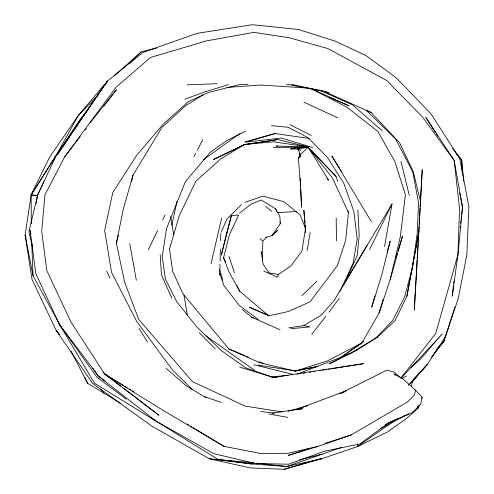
<?xml version="1.0" encoding="UTF-8"?>
<svg xmlns="http://www.w3.org/2000/svg" width="494" height="494" viewBox="0 0 494 494"><rect width="100%" height="100%" fill="white"/><g stroke="black" fill="none" stroke-linecap="round" stroke-linejoin="round"><path stroke-width="0.74" d="M300.698 189.072L301.593 207.233L300.13 178.112M219.75 274.96L220.003 264.265M220.077 261.209L220.367 248.995M220.571 240.59L220.732 233.718M262.24 260.579L262.87 240.998L266.575 237.169M300.716 150.442L297.74 147.218L290.546 148.984L297.66 149.027L308.275 147.206L297.74 147.218L297.66 149.027L298.277 150.417M419.153 226.715L418.813 232.865M419.283 224.4L419.653 217.465M419.739 215.927L420.159 208.221M420.24 206.683L422.24 169.701L414.293 310.071L417.202 260.381M417.294 258.856L417.696 251.977M417.788 250.446L418.19 243.567M418.276 242.035L418.684 235.156M347.955 211.018L348.455 212.463L345.664 240.269L337.495 265.402L310.016 301.871L287.959 311.603L268.835 315.808L249.476 307.28L266.982 314.703M36.105 203.528L37.421 195.525L43.818 181.588M453.486 285.544L452.257 296.19L457.95 254.638L462.52 207.214L454.184 160.439L425.834 117.399L435.251 132.256M453.751 283.266L454.011 280.981M460.149 227.746L460.328 226.227M460.68 223.189L460.939 220.904M461.118 219.385L461.464 216.341M461.643 214.822L462.52 207.214L460.723 198.211M107 82.486L103.592 85.548L78.41 115.38L49.449 157.413L31.153 194.858L25.126 235.021L31.999 279.32L56.155 330.449L92.631 383.412L151.491 425.914L209.407 458.79L249.976 467.874L284.106 469.3L321.699 458.747L357.557 446.527L387.629 431.886L407.112 417.986L417.856 408.489L418.733 405.883L417.411 406.519M307.126 250.514L310.152 232.705M384.536 246.463L392.032 203.929L333.814 300.994L321.174 315.203L303.767 325.614L288.91 327.8M413.663 260.807L406.877 296.32L395.083 320.532L377.682 336.939L357.292 349.9L329.214 363.831L357.292 349.9M413.935 259.301L418.906 231.334L406.877 296.32M282.191 411.928L245.185 406.111L192.357 381.603L138.672 319.328L124.612 282.049L116.362 243.27L123.451 208.431L133.071 175.037L161.871 127.471L185.664 105.691L203.015 94.867M411.274 386.703L412.539 380.825L427.261 364.504L445.465 336.71L458.29 298.215L466.824 255.052L468.874 206.473L459.784 158.821L431.052 113.861L396.145 77.762L366.091 55.643L335.364 41.212L298.469 29.504L252.415 24.7L197.081 33.351L143.001 52.407L107.426 80.942L80.942 119.066L55.822 156.345L37.772 194.803L28.88 231.921L32.295 245.963M395.589 375.366L393.891 373.89L403.166 379.046L415.676 390.414L422.191 397.244L420.66 404.271L412.144 412.737L388.451 422.92L385.178 424.809M171.776 225.369L177.019 201.429M211.006 263.87L221.584 218.391M431.429 357.347L444.032 341.045L445.069 336.618M340.273 357.792L361.88 342.953L379.003 313.245L390.235 279.388L400.338 236.583L405.401 194.834L394.854 161.519L377.774 131.33L346.8 107.13L311.047 88.599M116.362 243.27L118.362 235.113M131.441 181.712L133.071 175.037M268.835 315.808L239.602 291.17L229.08 272.058L223.591 257.794L229.488 234.564L238.608 215.069L230.26 215.588M374.86 295.992L371.747 307.12L381.529 275.701L390.223 241.109L387.111 252.236M390.235 279.388L402.406 236.398L397.948 251.038M379.003 313.245L383.239 299.339M395.941 257.621L397.059 253.965M434.522 353L444.032 341.045L454.857 306.922M417.856 408.489L419.005 404.981M31.276 223.708L31.153 194.858L55.297 156.74L78.41 115.38L98.047 95.188M305.236 225.388L305.508 228.389L301.995 250.927L291.188 265.667L278.425 274.46L277.307 277.146L263.734 271.052M343.824 284.964L357.255 255.472L359.181 235.372L357.878 209.981M221.059 232.304L227.024 219.009L241.387 204.714M53.729 159.988L55.297 156.74L80.077 119.591L87.71 110.094M339.897 291.596L353.148 263.191L357.168 239.028L353.858 211.451L343.799 183.323L327.541 157.524L307.99 137.641L288.051 127.248L271.311 125.686M148.33 249.847L157.635 230.414M162.619 220.003L164.947 215.143M300.124 180.359L298.382 158.136L300.136 154.573L308.275 147.206M369.66 249.414L392.032 203.929M193.864 156.783L195.618 153.393M197.372 150.009L202.626 139.851M400.949 377.922L435.72 333.506L457.95 254.638L459.525 208.443L454.184 160.439L422.5 116.992L386.87 80.59L327.911 48.591L289.391 37.785L253.86 32.363L206.331 40.934L150.472 57.489L116.084 87.197L64.794 156.672L44.997 194.71L41.7 231.198L46.739 270.496L71.074 322.249L104.839 374.23L158.969 415.293L134.559 396.571M421.586 398.38L422.191 397.244M345.93 280.876L367.073 245.376M37.371 195.927L31.153 194.858L55.291 156.777M265.716 237.311L272.064 235.595L280.364 223.578L279.876 216.619L275.72 208.894L261.27 199.996L251.032 204.071L239.497 213.161M328.992 312.183L339.224 298.333M64.794 156.672L74.18 144.514M75.119 143.297L80.275 136.61M85.437 129.922L86.376 128.706M103.74 106.216L116.405 89.797L90.513 122.284M411.823 382.696L417.424 375.452M418.356 374.248L419.758 372.433M311.739 334.296L325.799 316.382M412.175 381.096L413.126 379.905M414.077 378.707L415.503 376.916M412.422 381.207L427.261 364.504L408.717 385.11M408.686 385.147L412.539 380.825M436.758 349.036L444.032 341.045M401.153 378.083L442.334 333.814L421.116 358.378L411.002 367.629M375.094 338.816L392.724 320.421L404.574 296.987L412.589 266.853L417.134 234.144L418.572 202.972L412.743 171.751L395.496 138.894L366.122 110.162L371.118 112.496L399.609 142.815L413.28 171.721L419.894 199.15M129.2 63.775L141.08 51.901L156.678 48.072M301.988 295.634L316.771 281.45M272.064 235.595L277.603 230.408L272.138 235.447M114.386 75.86L141.08 51.901M106.025 83.702L103.592 85.548L104.987 84.894M203.553 159.593L239.893 133.473M393.811 421.16L357.557 446.527L357.403 443.828M341.397 356.964L363.917 341.373M377.682 336.939L349.746 353.828L297.042 374.23M310.183 448.256L288.2 455.388L317.889 446.385L351.228 434.948L407.112 402.24L414.077 395.466L415.676 390.414L414.404 389.71M298.382 158.136L300.191 157.135L300.136 154.573L297.74 147.218M380.164 428.736L408.736 413.744M401.869 378.515L406.494 376.064M361.88 342.953L327.195 360.984L295.313 371.062L263.932 363.788L258.245 361.991L228.827 348.918L182.978 293.8L172.715 271.478L169.498 249.025L179.279 215.619L195.797 181.335L220.892 158.753L244.45 144.538L277.702 139.58L307.799 146.811L335.982 176.401L337.729 181.446M245.45 131.219L226.252 140.889L210.166 152.405L185.361 181.65L166.583 228.512L162.217 256.158L165.428 279.301L176.747 301.63L196.711 326.83L221.133 350.431L245.845 367.95L273.429 377.447L281.846 376.44M244.61 144.643L213.285 159.611L244.45 144.538L273.312 141.778L307.799 146.811L332.462 178.001L348.455 212.463M398.917 418.115L388.451 422.92L359.965 443.927L324.157 451.3L288.743 464.218L255.639 463.514L213.803 453.671L155.888 421.018L98.788 376.477L59.323 324.317L35.821 273.62L30.097 230.414L30.875 234.175M403.796 415.88L405.191 415.238M344.898 391.693L339.903 393.613L386.753 370.191L394.014 372.031L401.974 378.812M296.023 409.668L346.56 390.668M184.75 99.269L204.553 91.977L228.444 84.647M245.11 202.373L262.808 196.099L283.828 201.676L300.056 214.828L305.508 228.389L305.539 231.896M251.23 462.18L253.434 462.767L209.407 458.79L251.674 463.952L286.816 466.527L341.712 447.311M324.842 443.507L351.228 434.948M249.309 141.074L275.065 133.541L309.238 138.456M284.106 469.3L308.281 462.236M309.744 461.81L317.074 459.673M288.119 411.255L307.886 405.704M245.716 141.735L275.065 133.541M253.163 463.551L251.674 463.952L218.082 459.395L94.484 383.221L60.145 325.453L58.286 321.341M299.438 459.828L322.316 454.147M26.071 237.126L25.126 235.021L33.067 275.874L60.2 325.441L59.799 324.848M317.889 446.385L287.946 453.307L260.999 453.548L224.017 446.372L161.995 409.705L104.839 374.23L123.932 385.783M295.313 371.062L317.778 366.412M315.617 366.826L295.498 370.945L258.387 365.165M290.546 148.984L296.863 147.786M298.271 147.515L299.673 147.249M296.029 409.816L302.587 408.686L272.089 413.182M303.353 373.254L304.872 373.013M309.429 372.285L310.948 372.044M313.233 371.679L314.752 371.432M319.309 370.71L320.828 370.463M322.347 370.222L323.866 369.981M325.385 369.734L326.904 369.493M328.424 369.253L329.943 369.012M331.468 368.765L363.374 363.67L273.429 377.447L239.757 367.128M318.537 459.241L321.699 458.747L286.816 466.527L256.466 463.113M245.364 144.526L277.702 139.58M245.03 142.173L281.487 138.067L312.56 147.515M290.577 328.763L310.164 326.849L303.767 325.614M270.718 376.891L288.07 375.421M227.055 87.457L260.696 85.024L307.317 88.049M277.677 212.648L296.542 211.475M248.099 84.239L239.016 84.702L208.252 92.569L188.486 101.585L163.218 124.136L136.585 155.48L112.774 192.611L104.66 230.513L111.551 272.348L136.64 321.341L172.696 370.253L192.53 389.643M187.214 84.826L217.193 83.69M273.287 147.354L308.25 147.237L328.578 180.168L327.053 178.458M308.25 147.237L276.053 145.971L277.535 146.397M31.153 194.858L37.421 195.525M260.888 411.477L274.571 413.212M278.425 274.46L269.002 272.879L263.166 264.191L261.184 251.674L261.314 253.916M268.952 414.009L287.767 417.381M286.588 84.258L323.91 91.31L371.118 112.496M291.318 84.283L329.239 92.495M253.965 364.776L292.541 374.254M166.163 368.32L186.436 385.956L204.633 396.781L221.405 402.462M228.827 348.918L244.975 355.76M246.383 356.353L248.488 357.248M259.017 361.707L263.932 363.788M242.146 309.442L251.607 317.136L253.583 317.988M329.146 97.262L331.258 98.183M332.666 98.794L348.85 105.827L311.072 88.568M319.396 90.069L352.376 104.777L382.084 130.725M251.607 317.136L280.036 329.801M303.958 102.239L337.834 117.831M204.633 396.781L206.603 397.756M290.083 124.766L311.177 135.467M71.161 351.283L87.562 383.239L120.999 403.592M125.254 386.586L127.23 387.778M129.2 388.976L130.521 389.772M132.497 390.97L133.812 391.767M187.146 424.05L188.461 424.846M190.437 426.044L191.752 426.841M193.068 427.637L195.044 428.829M196.359 429.632L224.017 446.372M254.756 370.407L205.473 335.556M105.055 380.899L97.948 375.878L92.86 368.184M258.313 319.47L239.189 305.36L223.899 285.532L219.626 273.256M126.328 399.208L96.799 377.07L60.145 325.453M150.942 417.652L154.634 420.419M102.832 372.235L108.933 376.916M113.818 380.658L120.53 385.808M124.185 388.617L133.343 395.632M265.42 206.288L271.725 211.352M199.286 332.666L215.353 348.986M309.392 148.645L335.982 176.401M260.029 238.398L262.314 240.85M455.314 152.356L461.699 160.087L463.773 181.341M452.708 148.589L461.699 160.087L462.39 173.9M100.832 389.031L104.006 393.385M436.474 134.195L437.703 136.134M339.582 168.3L331.869 156.079L371.426 221.775M340.391 169.59L341.607 171.517M139.123 328.461L147.564 342.237M106.667 271.132L110.02 277.974M223.591 257.794L225.591 261.968M236.935 285.606L239.602 291.17M84.962 377.644L87.562 383.239M299.518 153.183L300.136 154.573L300.136 156.888M171.826 298.129L161.415 274.75L160.192 254.601M229 256.392L234.409 272.855M275.72 208.894L276.523 211.426M279.907 222.127L280.364 223.578M219.497 269.446L222.825 280.24M400.974 161.347L409.298 195.42M459.679 192.956L460.427 196.711M129.786 243.733L136.344 280.296M170.677 216.465L173.734 234.564M183.929 294.949L187.368 315.32M304.557 217.885L303.878 210.382L305.545 232.6M304.693 219.385L305.033 223.14M300.253 179.989L300.587 186.8M31.69 242.041L33.067 275.874M336.192 217.965L336.47 240.856M226.956 232.291L221.318 255.089L231.427 215.452L226.956 232.291M82.665 117.115L57.563 154.369L107.426 80.942L82.665 117.115M59.564 334.574L56.155 330.449L59.558 334.574"/></g></svg>
